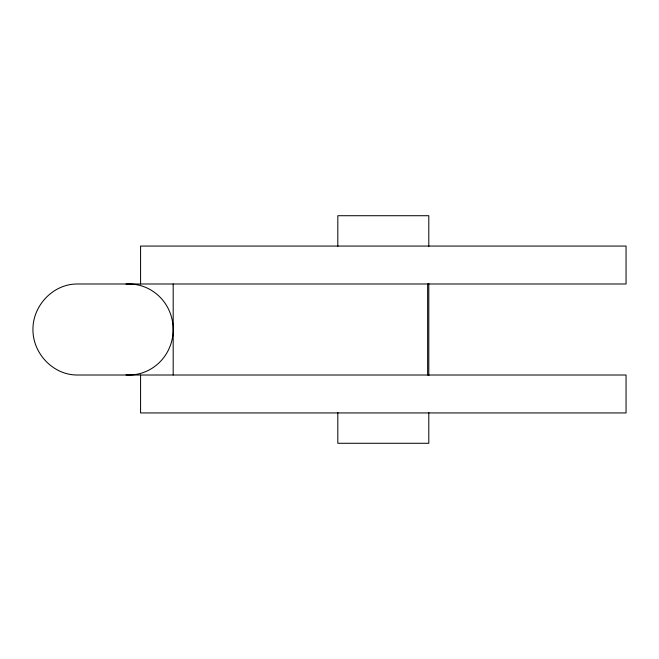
<?xml version="1.0" encoding="UTF-8"?>
<svg xmlns="http://www.w3.org/2000/svg" width="659" height="659" viewBox="0 0 659 659"><rect width="100%" height="100%" fill="white"/><g stroke="black" fill="none" stroke-linecap="round" stroke-linejoin="round"><path stroke-width="0.99" d="M428.803 246.466L428.803 215.715L337.82 215.715L337.82 246.285M428.803 283.37L428.803 375.63M428.803 412.534L428.803 443.285L337.82 443.285L337.82 412.452M427.642 283.988L427.642 375.012M173.185 283.988L173.185 375.012M140.573 283.988L140.573 246.062L626.05 246.062L626.05 283.988L77.276 283.988C53.107 283.905 32.744 305.587 32.95 329.5C32.744 353.413 53.107 375.095 77.276 375.012L626.05 375.012L626.05 412.938L140.573 412.938L140.573 375.012M125.968 374.913A45.512 44.326 -90 0 0 128.859 375.012A45.512 44.326 90 0 0 173.185 329.5A45.512 44.326 90 0 0 128.859 283.988A45.512 44.326 -90 0 0 125.968 284.087"/></g></svg>
